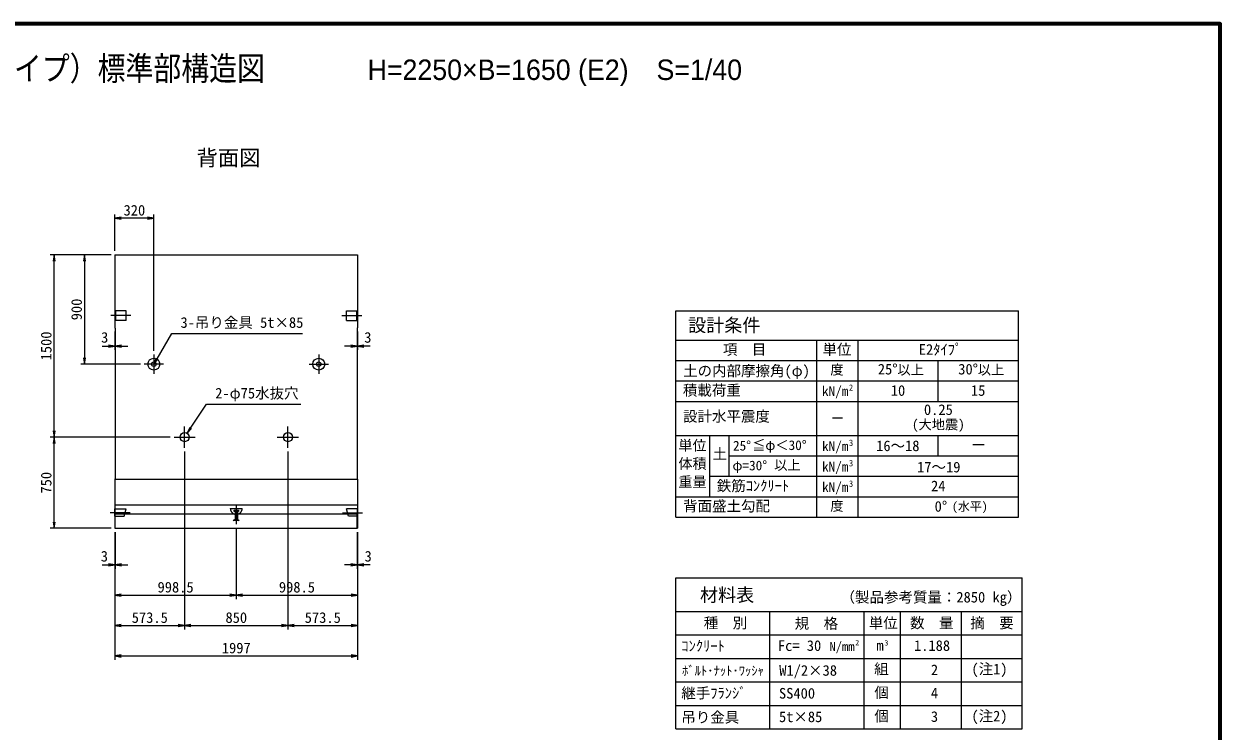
# Model space of a CAD drawing. Units: millimetres at full size, sheet at 1:40. Extents: x 124888 to 140688, y 10657 to 21690.
# Drawn here: x 130844 to 140688, y 15874 to 21690 of the extents above; entities that cross this region are included whole.
import ezdxf
from ezdxf.enums import TextEntityAlignment as Align

# ---------------------------------------------------------------- set-up
doc = ezdxf.new("R2010")
doc.units = ezdxf.units.MM
doc.header["$LTSCALE"] = 40
doc.linetypes.add('CHAIN', pattern=[18.5, 12, -1.5, 3.5, -1.5])
doc.linetypes.add('DASHED', pattern=[7.5, 6, -1.5])
for name, color, linetype, lineweight in [('01図枠', 1, 'Continuous', 70), ('中心', 6, 'CHAIN', 9), ('外形線', 7, 'Continuous', 13), ('寸法', 2, 'Continuous', 9), ('細線', 4, 'Continuous', 9), ('連結部', 4, 'Continuous', 13)]:
    doc.layers.add(name, color=color, linetype=linetype, lineweight=lineweight)
doc.layers.add('文字', color=7, linetype='Continuous')
doc.styles.add('ＭＳ ゴシック', font='')
doc.styles.add('ＭＳ Ｐゴシック', font='')
doc.styles.get('ＭＳ ゴシック').set_extended_font_data('MS Gothic')
doc.styles.get('ＭＳ Ｐゴシック').set_extended_font_data('MS PGothic')

# ---------------------------------------------------------------- blocks, each defined once
blk = doc.blocks.new('open_arrow')
at = {"color": 0, "linetype": 'Continuous', "lineweight": -2}
blk.add_lwpolyline([(7.5, 1.25), (0, 0), (7.5, -1.25)], dxfattribs=at)

msp = doc.modelspace()

# ---------------------------------------------------------------- linework, layer by layer
at = {"layer": '01図枠'}
msp.add_lwpolyline([(124887.54, 10809.99), (140687.54, 10809.99), (140687.54, 21689.99), (124887.54, 21689.99)], close=True, dxfattribs=at)
at = {"layer": '中心'}
for p, q in [((131724.37, 19291.75), (131559.37, 19291.75)), ((133459.37, 19291.75), (133624.37, 19291.75)), ((131913.37, 18970.75), (131913.37, 18812.75)), ((133270.37, 18970.75), (133270.37, 18812.75)), ((131992.37, 18891.75), (131834.37, 18891.75)), ((133191.37, 18891.75), (133349.37, 18891.75)), ((132166.87, 18204.25), (132166.87, 18379.25)), ((133016.87, 18204.25), (133016.87, 18379.25)), ((132079.37, 18291.75), (132254.37, 18291.75)), ((132929.37, 18291.75), (133104.37, 18291.75)), ((132591.87, 17735.87), (132591.87, 17575.87)), ((131718.37, 17667.87), (131553.37, 17667.87)), ((133465.37, 17667.87), (133630.37, 17667.87))]:
    msp.add_line(p, q, dxfattribs=at)
at = {"layer": '外形線'}
for p, q in [((131593.37, 19791.75), (133590.37, 19791.75)), ((131593.37, 19791.75), (131593.37, 19191.75)), ((133590.37, 19791.75), (133590.37, 19191.75)), ((131596.37, 19188.75), (131593.37, 19191.75)), ((131596.37, 19188.75), (131596.37, 17949.75)), ((133587.37, 19188.75), (133590.37, 19191.75)), ((133587.37, 19188.75), (133587.37, 17949.75)), ((131596.37, 17949.75), (131593.37, 17946.75)), ((131593.37, 17946.75), (131593.37, 17541.75)), ((133587.37, 17949.75), (133590.37, 17946.75)), ((133590.37, 17946.75), (133590.37, 17541.75)), ((131593.37, 17661.75), (133590.37, 17661.75)), ((131593.37, 17541.75), (133590.37, 17541.75))]:
    msp.add_line(p, q, dxfattribs=at)
for centre in [(132166.87, 18291.75), (133016.87, 18291.75)]:
    msp.add_circle(centre, 37.5, dxfattribs=at)
at = {"layer": '寸法'}
for p, q in [((131593.37, 19823.75), (131593.37, 20123.75)), ((131913.37, 20091.75), (131593.37, 20091.75)), ((131913.37, 19002.75), (131913.37, 20123.75)), ((131561.37, 19791.75), (131061.37, 19791.75)), ((131093.37, 18291.75), (131093.37, 19791.75)), ((131561.37, 19791.75), (131311.37, 19791.75)), ((131343.37, 19791.75), (131343.37, 18891.75)), ((131593.37, 19159.75), (131593.37, 19008.61)), ((131596.37, 19156.75), (131596.37, 19008.61)), ((133587.37, 19156.75), (133587.37, 19008.61)), ((133590.37, 19159.75), (133590.37, 19008.61)), ((131489.37, 19040.61), (131700.37, 19040.61)), ((133694.37, 19040.61), (133483.37, 19040.61)), ((131802.37, 18891.75), (131311.37, 18891.75)), ((132047.37, 18291.75), (131061.37, 18291.75)), ((132047.37, 18291.75), (131061.37, 18291.75)), ((131093.37, 17541.75), (131093.37, 18291.75)), ((132166.87, 18172.25), (132166.87, 16709.75)), ((132166.87, 18172.25), (132166.87, 16709.75)), ((133016.87, 18172.25), (133016.87, 16709.75)), ((133016.87, 18172.25), (133016.87, 16709.75)), ((131561.37, 17541.75), (131061.37, 17541.75)), ((132591.87, 17543.87), (132591.87, 16959.75)), ((132591.87, 17543.87), (132591.87, 16959.75)), ((131593.37, 17509.75), (131593.37, 16459.75)), ((131593.37, 17509.75), (131593.37, 16709.75)), ((131593.37, 17509.75), (131593.37, 16959.75)), ((131593.37, 17509.75), (131593.37, 17209.75)), ((131596.37, 17509.75), (131596.37, 17209.75)), ((133587.37, 17509.75), (133587.37, 17209.75)), ((133590.37, 17509.75), (133590.37, 16459.75)), ((133590.37, 17509.75), (133590.37, 16709.75)), ((133590.37, 17509.75), (133590.37, 16959.75)), ((133590.37, 17509.75), (133590.37, 17209.75)), ((131489.37, 17241.75), (131700.37, 17241.75)), ((133694.37, 17241.75), (133483.37, 17241.75)), ((131593.37, 16991.75), (132591.87, 16991.75)), ((132591.87, 16991.75), (133590.37, 16991.75)), ((131593.37, 16741.75), (132166.87, 16741.75)), ((132166.87, 16741.75), (133016.87, 16741.75)), ((133016.87, 16741.75), (133590.37, 16741.75)), ((131593.37, 16491.75), (133590.37, 16491.75))]:
    msp.add_line(p, q, dxfattribs=at)
at = {"layer": '寸法', "color": 3}
for p, q in [((136208.66, 17802.01), (136208.66, 19329.39)), ((136208.66, 19329.39), (139028.66, 19329.39)), ((139028.66, 17634.01), (139028.66, 19329.39)), ((136208.66, 17634.01), (136208.66, 19090.01)), ((136208.66, 19090.01), (139028.66, 19090.01)), ((137368.66, 17634.01), (137368.66, 19090.01)), ((137708.66, 17634.01), (137708.66, 19090.01)), ((136208.66, 18922.01), (139028.66, 18922.01)), ((138368.66, 18586.01), (138368.66, 18922.01)), ((136208.66, 18754.01), (139028.66, 18754.01)), ((136208.66, 18586.01), (139028.66, 18586.01)), ((136208.66, 18306.01), (139028.66, 18306.01)), ((136488.66, 17802.01), (136488.66, 18306.01)), ((136648.66, 17970.01), (136648.66, 18306.01)), ((138368.66, 18138.01), (138368.66, 18306.01)), ((136648.66, 18138.01), (139028.66, 18138.01)), ((136488.66, 17970.01), (139028.66, 17970.01)), ((136208.66, 17802.01), (139028.66, 17802.01)), ((136208.66, 17634.01), (139028.66, 17634.01)), ((136208.66, 15891.75), (136208.66, 17134.01)), ((136208.66, 17134.01), (139058.66, 17134.01)), ((139058.66, 15891.75), (139058.66, 17134.01)), ((136208.66, 16858.63), (139058.66, 16858.63)), ((136983.66, 15891.75), (136983.66, 16858.63)), ((137758.66, 15891.75), (137758.66, 16858.63)), ((138058.66, 15891.75), (138058.66, 16858.63)), ((138058.66, 16085.13), (138058.66, 16858.63)), ((138558.66, 15891.75), (138558.66, 16858.63)), ((136208.66, 16665.26), (139058.66, 16665.26)), ((136208.66, 16471.88), (139058.66, 16471.88)), ((136208.66, 16278.51), (139058.66, 16278.51)), ((136208.66, 16085.13), (139058.66, 16085.13)), ((136208.66, 15891.75), (139058.66, 15891.75))]:
    msp.add_line(p, q, dxfattribs=at)
at = {"layer": '寸法', "color": 3, "linetype": 'DASHED'}
for p, q in [((132542.82, 17705.87), (132640.92, 17705.87)), ((132573.87, 17690.87), (132609.87, 17690.87)), ((132573.87, 17678.87), (132573.87, 17690.87)), ((132609.87, 17678.87), (132573.87, 17678.87)), ((132581.82, 17678.87), (132581.82, 17617.53)), ((132601.84, 17678.87), (132601.84, 17617.53)), ((132609.87, 17690.87), (132609.87, 17678.87)), ((132566.82, 17605.87), (132581.82, 17617.53)), ((132616.84, 17605.87), (132566.82, 17605.87)), ((132581.82, 17617.53), (132601.84, 17617.53)), ((132601.84, 17617.53), (132616.84, 17605.87))]:
    msp.add_line(p, q, dxfattribs=at)
at = {"layer": '寸法'}
for points in [[(131913.37, 18891.75), (131939.56, 18936.67), (132060.79, 19144.55), (133136.85, 19144.55)], [(132187.56, 18323.02), (132216.25, 18366.39), (132346.62, 18563.41), (133124.26, 18563.41)]]:
    msp.add_lwpolyline(points, dxfattribs=at)
at = {"layer": '寸法', "color": 3}
for centre in [(131913.37, 18891.75), (133270.37, 18891.75)]:
    msp.add_circle(centre, 18, dxfattribs=at)
at = {"layer": '寸法', "color": 3, "linetype": 'DASHED'}
msp.add_arc((132591.87, 17705.87), 49.05, 180, 0, dxfattribs=at)
at = {"layer": '細線'}
for p, q in [((131599.37, 19251.75), (131599.37, 19331.75)), ((131684.37, 19331.75), (131599.37, 19331.75)), ((131684.37, 19251.75), (131684.37, 19331.75)), ((133499.37, 19251.75), (133499.37, 19331.75)), ((133499.37, 19331.75), (133584.37, 19331.75)), ((133584.37, 19251.75), (133584.37, 19331.75)), ((131684.37, 19251.75), (131599.37, 19251.75)), ((133499.37, 19251.75), (133584.37, 19251.75)), ((131593.37, 17946.75), (133590.37, 17946.75)), ((131593.37, 17735.01), (133590.37, 17735.01)), ((131596.37, 17541.75), (131596.37, 17661.75)), ((133587.37, 17541.75), (133587.37, 17661.75))]:
    msp.add_line(p, q, dxfattribs=at)
at = {"layer": '細線', "linetype": 'DASHED'}
for p, q in [((131593.37, 17642.87), (131593.37, 17702.87)), ((131593.37, 17702.87), (131684.37, 17702.87)), ((131593.37, 17642.87), (131669.37, 17642.87)), ((131669.37, 17642.87), (131684.37, 17702.87)), ((133514.37, 17642.87), (133499.37, 17702.87)), ((133590.37, 17702.87), (133499.37, 17702.87)), ((133590.37, 17642.87), (133514.37, 17642.87)), ((133590.37, 17642.87), (133590.37, 17702.87))]:
    msp.add_line(p, q, dxfattribs=at)
at = {"layer": '連結部', "color": 3}
for centre in [(131913.37, 18891.75), (133270.37, 18891.75)]:
    msp.add_circle(centre, 49, dxfattribs=at)

# ---------------------------------------------------------------- block references
at = {"layer": '寸法', "xscale": 6.93, "yscale": 6.93}
for p in [(131593.37, 20091.75), (131596.37, 19040.61), (133590.37, 19040.61), (131596.37, 17241.75), (133590.37, 17241.75), (131593.37, 16991.75), (132591.87, 16991.75), (131593.37, 16741.75), (132166.87, 16741.75), (133016.87, 16741.75), (131593.37, 16491.75)]:
    msp.add_blockref('open_arrow', p, dxfattribs=at)
for p, rotation in [((131913.37, 20091.75), 180), ((131093.37, 19791.75), 270), ((131343.37, 19791.75), 270), ((131593.37, 19040.61), 180), ((133587.37, 19040.61), 180), ((131343.37, 18891.75), 90), ((131913.37, 18891.75), 59.8), ((131093.37, 18291.75), 90), ((132187.56, 18323.02), 56.5), ((131093.37, 18291.75), 270), ((131093.37, 17541.75), 90), ((131593.37, 17241.75), 180), ((133587.37, 17241.75), 180), ((132591.87, 16991.75), 180), ((133590.37, 16991.75), 180), ((132166.87, 16741.75), 180), ((133016.87, 16741.75), 180), ((133590.37, 16741.75), 180), ((133590.37, 16491.75), 180)]:
    msp.add_blockref('open_arrow', p, dxfattribs=dict(at, rotation=rotation))

# ---------------------------------------------------------------- texts
at = {"layer": '寸法', "style": 'ＭＳ ゴシック'}
for s, p in [('320', (131753.37, 20157.75)), ('3', (131508.98, 19112.05)), ('3', (133674.75, 19112.05)), ('3', (131506.52, 17312.18)), ('3', (133677.21, 17312.18)), ('998.5', (132092.62, 17057.75)), ('998.5', (133091.12, 17057.75)), ('573.5', (131880.12, 16807.75)), ('850', (132591.87, 16807.75)), ('573.5', (133303.62, 16807.75)), ('1997', (132591.87, 16557.75))]:
    msp.add_text(s, height=87.35, dxfattribs=at).set_placement(p, align=Align.MIDDLE_CENTER)
for s, p in [('900', (131277.37, 19341.75)), ('1500', (131027.37, 19041.75)), ('750', (131027.37, 17916.75))]:
    msp.add_text(s, height=87.35, rotation=90, dxfattribs=at).set_placement(p, align=Align.MIDDLE_CENTER)
for s, p in [('3-吊り金具 5t×85', (132132.79, 19164.55)), ('2-φ75水抜穴', (132418.62, 18583.41))]:
    msp.add_text(s, height=87.35, dxfattribs=at).set_placement(p, align=Align.BOTTOM_LEFT)
at = {"layer": '寸法', "color": 3, "style": 'ＭＳ ゴシック'}
for s, height, p in [('設計条件', 109.2, (136309.63, 19125.26)), ('項\u3000目', 87.35, (136596.05, 18943.25)), ('単位', 87.35, (137415.25, 18943.25)), ('E2ﾀｲﾌﾟ', 87.35, (138208.27, 18943.25)), ('土の内部摩擦角(φ)', 87.35, (136268.98, 18767.38)), ('度', 79.75, (137480.45, 18782.32)), ('25°', 87.35, (137871.31, 18780.87)), ('以上', 79.75, (138032.3, 18782.32)), ('30°', 87.35, (138532.87, 18780.87)), ('以上', 79.75, (138693.85, 18782.32)), ('積載荷重', 87.35, (136267.08, 18607.38)), ('kN/m', 79.75, (137411.51, 18606.57)), ('2', 52.22, (137632.66, 18657.04)), ('10', 87.35, (137977.96, 18605.41)), ('15', 87.35, (138637.5, 18605.41)), ('設計水平震度', 87.35, (136267.94, 18393.07)), ('0.25', 87.35, (138250.66, 18448.02)), ('ー', 79.75, (137484.97, 18383.04)), ('(大地震)', 79.75, (138151.88, 18331.99)), ('25°', 79.75, (136679.42, 18157.73)), ('≦φ＜30°', 79.75, (136837.12, 18161.75)), ('kN/m', 79.75, (137411.94, 18153)), ('3', 52.22, (137633.08, 18203.47)), ('16～18', 87.35, (137857.36, 18150.62)), ('ー', 87.35, (138639.43, 18158.04)), ('土', 87.35, (136510.97, 18083.43)), ('以上', 79.75, (137018.56, 17998.32)), ('φ=30°', 79.75, (136674.93, 17994.63)), ('kN/m', 79.75, (137411.94, 17985)), ('3', 52.22, (137633.08, 18035.47)), ('17～19', 87.35, (138194.24, 17975.31)), ('鉄筋ｺﾝｸﾘｰﾄ', 87.35, (136545.68, 17821.93)), ('kN/m', 79.75, (137411.94, 17817)), ('3', 52.22, (137633.08, 17867.47)), ('24', 87.35, (138309.14, 17820.46)), ('背面盛土勾配', 87.35, (136268.66, 17655.25)), ('度', 79.75, (137480.45, 17662.32)), ('0°', 87.35, (138338.56, 17652.27)), ('(水平)', 72.16, (138480.89, 17663.78)), ('材料表', 109.2, (136407.53, 16906.76)), ('種\u3000別', 87.35, (136438.94, 16693.92)), ('規\u3000格', 87.35, (137187.09, 16689.78)), ('単位', 87.35, (137796.29, 16692.98)), ('数\u3000量', 87.35, (138136.69, 16693.72)), ('摘\u3000要', 87.35, (138631.68, 16693.33)), ('ｺﾝｸﾘｰﾄ', 87.35, (136254.31, 16504.77)), ('Fc= 30', 87.35, (137049.08, 16507.19)), ('N/mm', 75.95, (137472.83, 16509.37)), ('2', 43.67, (137684.39, 16566.61)), ('m', 87.35, (137859.24, 16508.35)), ('3', 43.67, (137924.63, 16565.06)), ('組', 87.35, (137841.34, 16314.97)), ('(注1)', 87.35, (138641.34, 16314.97)), ('ﾎﾞﾙﾄ･ﾅｯﾄ･ﾜｯｼｬ', 75.95, (136260.14, 16309.96)), ('W1/2×38', 87.35, (137059.85, 16303.28)), ('継手ﾌﾗﾝｼﾞ', 87.35, (136254.09, 16116.71)), ('個 ', 87.35, (137842.67, 16121.6)), ('SS400', 87.35, (137057.64, 16115.17)), ('個 ', 87.35, (137842.67, 15928.22)), ('(注2)', 87.35, (138641.34, 15928.22)), ('吊り金具', 87.35, (136254.09, 15918.01)), ('5t×85', 87.35, (137057.64, 15921.79))]:
    msp.add_text(s, height=height, dxfattribs=at).set_placement(p, align=Align.BOTTOM_LEFT)
for s, p in [('単位', (136229.8, 18266.42)), ('体積', (136229.8, 18116.78)), ('重量', (136229.8, 17967.14))]:
    msp.add_text(s, height=85.24, dxfattribs=at).set_placement(p, align=Align.TOP_LEFT)
for s, p in [('（製品参考質量：2850 kg）', (139052.61, 16905.65)), ('1.188', (138465.9, 16507.67)), ('2', (138367.37, 16307.95)), ('4', (138367.11, 16116.95)), ('3', (138367.11, 15923.57))]:
    msp.add_text(s, height=87.35, dxfattribs=at).set_placement(p, align=Align.BOTTOM_RIGHT)
at = {"layer": '文字', "style": 'ＭＳ Ｐゴシック', "width": 0.85}
msp.add_text(' KLウォール3型（Eタイプ）標準部構造図\u3000\u3000\u3000\u3000\u3000\u3000\u3000\u3000\u3000\u3000\u3000\u3000\u3000\u3000 \u3000\u3000\u3000\u3000', height=197.9, dxfattribs=at).set_placement((132787.54, 21165.77), align=Align.BOTTOM_CENTER)
at = {"layer": '文字', "style": 'ＭＳ Ｐゴシック'}
msp.add_text('H=2250×B=1650 (E2)\u3000S=1/40', height=168.3, dxfattribs=at).set_placement((133672.1, 21178.44), align=Align.BOTTOM_LEFT)
msp.add_text(' 背面図 ', height=128.7, dxfattribs=at).set_placement((132528.03, 20485.14), align=Align.BOTTOM_CENTER)

doc.saveas('drawing.dxf')
